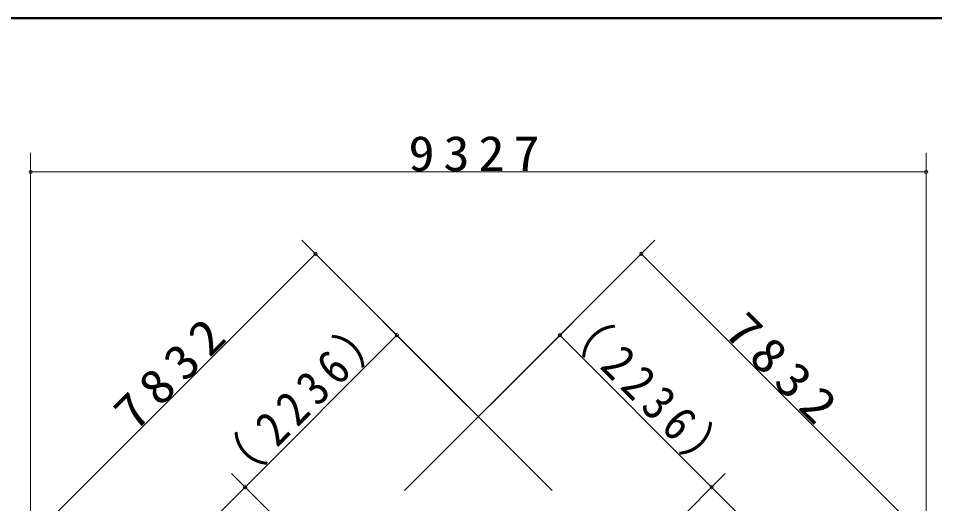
# Model space of a CAD drawing. Units: millimetres, scale not verified, with parts at other scales. Extents: x -19538 to 12, y -3090 to 13350.
# Drawn here: x -11037 to -8651, y 12087 to 13350 of the extents above; entities that cross this region are included whole.
import ezdxf

# ---------------------------------------------------------------- set-up
doc = ezdxf.new("R2010")
doc.units = ezdxf.units.MM
doc.layers.add('A3図枠', color=7, linetype='Continuous', lineweight=25)
doc.layers.add('補助', color=2, linetype='Continuous', lineweight=13)
doc.styles.add('ＭＳ ゴシック', font='')
doc.styles.get('ＭＳ ゴシック').set_extended_font_data('MS Gothic')

# ---------------------------------------------------------------- blocks, each defined once
blk = doc.blocks.new('dimension_origin')
at = {"color": 0, "linetype": 'Continuous', "lineweight": -2}
blk.add_circle((0, 0), 1.25, dxfattribs=at)

msp = doc.modelspace()

# ---------------------------------------------------------------- linework, layer by layer
at = {"layer": 'A3図枠', "lineweight": 50}
msp.add_line((0, 13350), (-19250, 13350), dxfattribs=at)
at = {"layer": '補助'}
for p, q in [((-11005.154, 11246.925), (-11005.154, 13000)), ((-8673.394, 11246.925), (-8673.394, 13000)), ((-11005.154, 12950), (-8673.394, 12950)), ((-9647.18, 12120.711), (-10298.893, 12772.424)), ((-10031.368, 12120.711), (-9379.654, 12772.424)), ((-11648.034, 11352.572), (-10263.538, 12737.068)), ((-9415.01, 12737.068), (-8030.513, 11352.572)), ((-9647.18, 12120.711), (-10086.761, 12560.292)), ((-10031.368, 12120.711), (-9591.786, 12560.292)), ((-10446.631, 12129.711), (-10051.406, 12524.936)), ((-9627.142, 12524.936), (-9231.916, 12129.711)), ((-9909.985, 11593.064), (-10481.987, 12165.066)), ((-9909.985, 11593.064), (-10481.987, 12165.066)), ((-9768.563, 11593.064), (-9196.561, 12165.066)), ((-9768.563, 11593.064), (-9196.561, 12165.066)), ((-11051.537, 11524.806), (-10446.631, 12129.711)), ((-9231.916, 12129.711), (-8627.011, 11524.806))]:
    msp.add_line(p, q, dxfattribs=at)

# ---------------------------------------------------------------- block references
at = {"layer": '補助', "xscale": 3.33, "yscale": 3.33}
msp.add_blockref('dimension_origin', (-11005.154, 12950), dxfattribs=at)
for p, rotation in [((-8673.394, 12950), 180), ((-10263.538, 12737.068), 225), ((-9415.01, 12737.068), 315), ((-10051.406, 12524.936), 225), ((-9627.142, 12524.936), 315), ((-10446.631, 12129.711), 45), ((-10446.631, 12129.711), 225), ((-9231.916, 12129.711), 135), ((-9231.916, 12129.711), 315)]:
    msp.add_blockref('dimension_origin', p, dxfattribs=dict(at, rotation=rotation))

# ---------------------------------------------------------------- texts
at = {"layer": '補助', "insert": (-9839.274, 12951), "char_height": 91.64, "attachment_point": 8, "style": 'ＭＳ ゴシック'}
msp.add_mtext('\\T1.33;\\W1.1;9327', dxfattribs=at)
at = {"layer": '補助', "char_height": 91.64, "attachment_point": 8, "style": 'ＭＳ ゴシック'}
for s, insert, rotation in [('\\T1.33;\\W1.1;7832', (-9075.608, 12399.081), 315), ('\\T1.33;\\W1.1;7832', (-10602.94, 12399.081), 45), ('\\T1.33;\\W0.9;（2236）', (-9428.822, 12328.031), 315), ('\\T1.33;\\W0.9;（2236）', (-10249.726, 12328.031), 45)]:
    msp.add_mtext(s, dxfattribs=dict(at, insert=insert, rotation=rotation))

doc.saveas('drawing.dxf')
